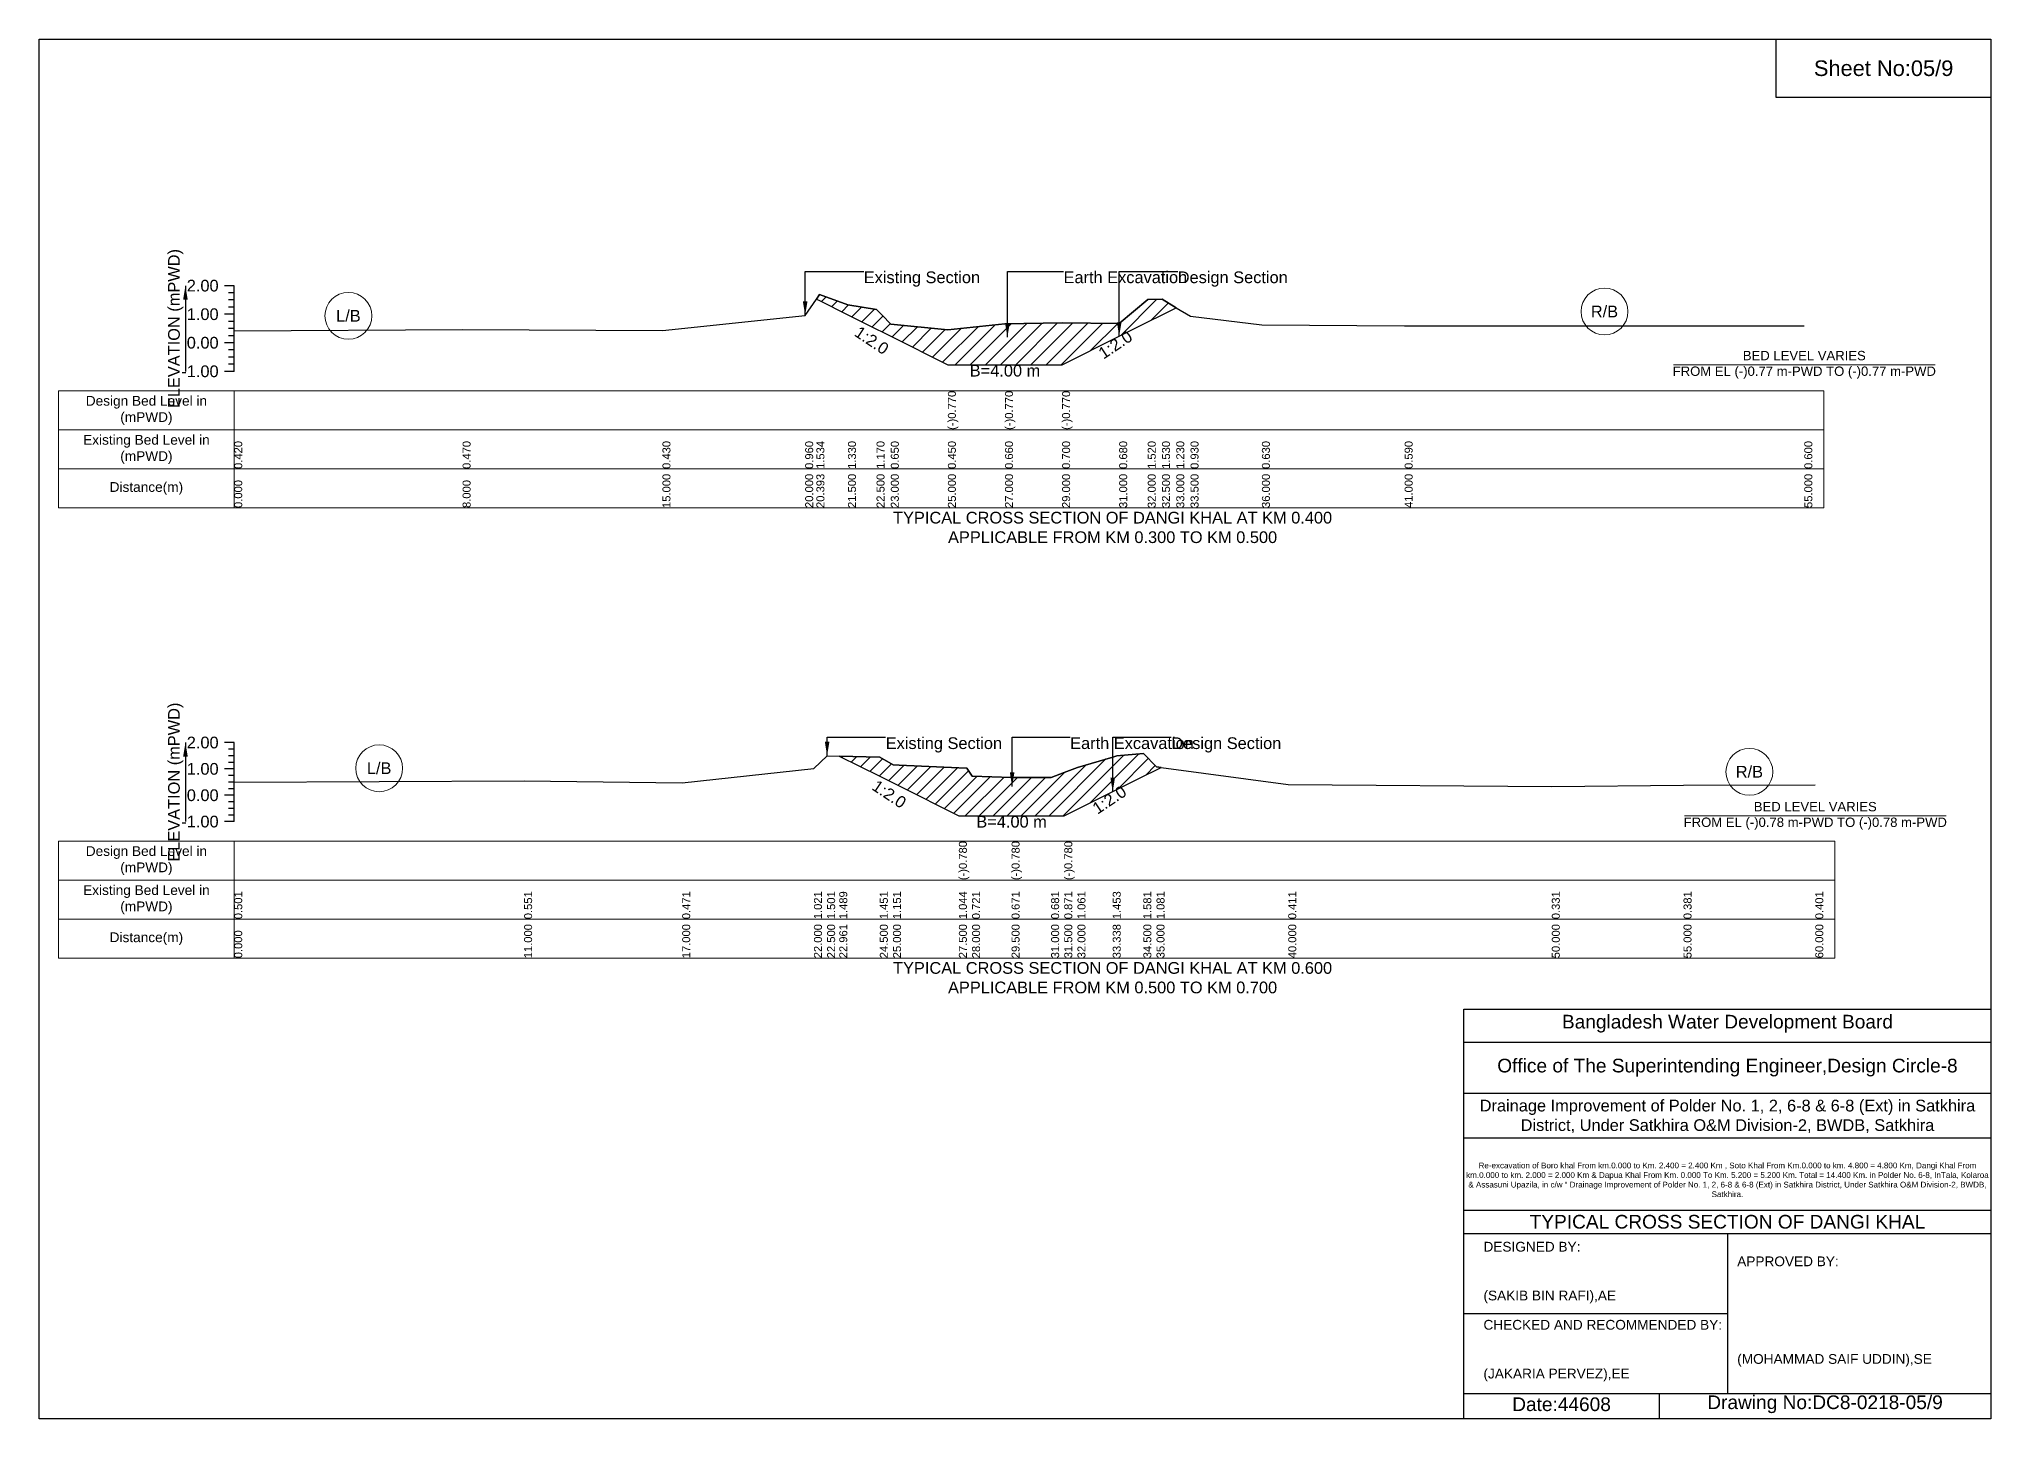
# Model space of a CAD drawing. Header units: inches. Extents: x 91000 to 218000, y -5656 to 30000.
# Drawn here: x 140000 to 148000, y 14344 to 20000 of the extents above; entities that cross this region are included whole.
import ezdxf

# ---------------------------------------------------------------- set-up
doc = ezdxf.new("R2010")
doc.units = ezdxf.units.IN
doc.header["$LTSCALE"] = 7
doc.header["$MEASUREMENT"] = 0
for name, color, linetype, lineweight in [('Cross section Data Border', 7, 'Continuous', 9), ('Cross Section Labels', 7, 'Continuous', 9), ('Existing_Bed_Level for Xsection', 7, 'Continuous', 25)]:
    doc.layers.add(name, color=color, linetype=linetype, lineweight=lineweight)
doc.styles.get("Standard").update_dxf_attribs({"font": 'arial.ttf'})
doc.dimstyles.get("Standard").update_dxf_attribs({"dimtxt": 0.18, "dimasz": 0.18, "dimexe": 0.18, "dimexo": 0.0625, "dimgap": 0.09, "dimtad": 0, "dimtih": 1, "dimtoh": 1, "dimdec": 4, "dimzin": 0, "dimdsep": 46, "dimtxsty": 'Standard', "dimcen": 0.09, "dimadec": 0, "dimazin": 0, "dimtfac": 1, "dimtdec": 4, "dimtofl": 0, "dimtmove": 0, "dimatfit": 3, "dimfxl": 1, "dimtolj": 1, "dimtzin": 0, "dimarcsym": 0})

msp = doc.modelspace()

# ---------------------------------------------------------------- hatches: boundary and pattern name
at = {"layer": 'Existing_Bed_Level for Xsection'}
h = msp.add_hatch(dxfattribs=at)
h.set_pattern_fill('ANSI31', color=256, scale=351, style=0)
h.paths.add_polyline_path([(143186, 18934.3), (143198.5, 18928), (143315.5, 18869.5), (143432.5, 18811), (143455.5, 18799.5), (143491, 18781.8), (143725, 18664.8), (143959, 18664.8), (144193, 18664.8), (144427, 18781.8), (144544, 18840.3), (144602.5, 18869.5), (144661, 18898.8), (144602.5, 18933.9), (144544, 18932.7), (144427, 18834.4), (144193, 18836.8), (143959, 18832.1), (143725, 18807.5), (143491, 18830.9), (143455.5, 18867.8), (143432.5, 18891.8), (143315.5, 18910.5), (143198.5, 18952.6)])
h = msp.add_hatch(dxfattribs=at)
h.set_pattern_fill('ANSI31', color=256, scale=324, style=0)
h.paths.add_polyline_path([(143279.8, 17061.1), (143446, 16978), (143500, 16951), (143524.9, 16938.6), (143770, 16816), (143802.4, 16816), (143824, 16816), (143986, 16816), (144148, 16816), (144202, 16816), (144256, 16843), (144400.5, 16915.2), (144418, 16924), (144526, 16978), (144580, 17005), (144598.9, 17014.5), (144580, 17017), (144526, 17071), (144418, 17062.4), (144400.5, 17057.2), (144256, 17014.8), (144202, 16994.3), (144148, 16973.8), (143986, 16972.7), (143824, 16978.1), (143802.4, 17011.6), (143770, 17013), (143524.9, 17023.5), (143500, 17024.6), (143446, 17057)])

# ---------------------------------------------------------------- linework, layer by layer
for points in [[(140000, 20000), (148000, 20000), (148000, 14344), (140000, 14344)], [(147120, 20000), (148000, 20000), (148000, 19760), (147120, 19760)]]:
    msp.add_lwpolyline(points, close=True)
for points in [[(145840, 14344), (145840, 16024), (148000, 16024)], [(145840, 15888), (148000, 15888)], [(145840, 15680), (148000, 15680)], [(145840, 15496), (148000, 15496)], [(145840, 15200), (148000, 15200)], [(145840, 15104), (148000, 15104)], [(146920, 15104), (146920, 14448)], [(145840, 14776), (146920, 14776)], [(145840, 14448), (148000, 14448)], [(146640, 14448), (146640, 14344)]]:
    msp.add_lwpolyline(points)
at = {"layer": 'Cross section Data Border'}
for points in [[(140080, 18557.9), (147315, 18557.9), (147315, 18077.9), (140080, 18077.9)], [(140080, 16712.3), (147360, 16712.3), (147360, 16232.3), (140080, 16232.3)]]:
    msp.add_lwpolyline(points, close=True, dxfattribs=at)
for points in [[(140800, 18557.9), (140800, 18077.9)], [(140080, 18397.9), (147315, 18397.9)], [(140080, 18237.9), (147315, 18237.9)], [(140800, 16712.3), (140800, 16232.3)], [(140080, 16552.3), (147360, 16552.3)], [(140080, 16392.3), (147360, 16392.3)]]:
    msp.add_lwpolyline(points, dxfattribs=at)
at = {"layer": 'Cross Section Labels'}
for points in [[(146699.2, 18664.8), (147770.8, 18664.8)], [(146744.2, 16816), (147815.8, 16816)]]:
    msp.add_lwpolyline(points, dxfattribs=at)
for centre in [(141268, 18865.4), (146416, 18883), (141394, 17011.1), (147010, 16996.5)]:
    msp.add_circle(centre, 96, dxfattribs=at)
at = {"layer": 'Existing_Bed_Level for Xsection'}
for points in [[(140800, 18988.9), (140760, 18988.9)], [(140800, 18637.9), (140800, 18754.9), (140800, 18871.9), (140800, 18988.9)], [(140800, 18959.6), (140776, 18959.6)], [(140800, 18930.4), (140776, 18930.4)], [(140800, 18901.1), (140776, 18901.1)], [(140800, 18804), (141736, 18809.8), (142555, 18805.2), (143140, 18867.2), (143186, 18934.3), (143198.5, 18952.6), (143315.5, 18910.5), (143432.5, 18891.8), (143455.5, 18867.8), (143491, 18830.9), (143725, 18807.5), (143725, 18807.5), (143959, 18832.1), (143959, 18832.1), (144193, 18836.8), (144193, 18836.8), (144427, 18834.4), (144544, 18932.7), (144602.5, 18933.9), (144661, 18898.8), (144719.5, 18863.7), (145012, 18828.6), (145597, 18823.9), (147235, 18825.1)], [(140800, 18871.9), (140760, 18871.9)], [(140800, 18842.6), (140776, 18842.6)], [(140800, 18813.4), (140776, 18813.4)], [(140800, 18754.9), (140760, 18754.9)], [(140800, 18784.1), (140776, 18784.1)], [(140800, 18725.6), (140776, 18725.6)], [(140800, 18696.4), (140776, 18696.4)], [(140800, 18667.1), (140776, 18667.1)], [(140800, 18637.9), (140760, 18637.9)], [(140800, 17116.3), (140760, 17116.3)], [(140800, 17089.3), (140776, 17089.3)], [(140800, 17062.3), (140776, 17062.3)], [(140800, 16792.3), (140800, 16900.3), (140800, 17008.3), (140800, 17116.3)], [(140800, 16954.4), (141988, 16959.8), (142636, 16951.1), (143176, 17010.5), (143230, 17062.4), (143279.8, 17061.1), (143446, 17057), (143500, 17024.6), (143524.9, 17023.5), (143770, 17013), (143770, 17013), (143802.4, 17011.6), (143824, 16978.1), (143986, 16972.7), (143986, 16972.7), (144148, 16973.8), (144202, 16994.3), (144202, 16994.3), (144256, 17014.8), (144400.5, 17057.2), (144418, 17062.4), (144526, 17071), (144580, 17017), (144598.9, 17014.5), (145120, 16944.6), (146200, 16936), (146740, 16941.4), (147280, 16943.6)], [(140800, 17008.3), (140760, 17008.3)], [(140800, 17035.3), (140776, 17035.3)], [(140800, 16981.3), (140776, 16981.3)], [(140800, 16900.3), (140760, 16900.3)], [(140800, 16954.3), (140776, 16954.3)], [(140800, 16927.3), (140776, 16927.3)], [(140800, 16873.3), (140776, 16873.3)], [(140800, 16846.3), (140776, 16846.3)], [(140800, 16819.3), (140776, 16819.3)], [(140800, 16792.3), (140760, 16792.3)]]:
    msp.add_lwpolyline(points, dxfattribs=at)
for points in [[(143186, 18934.3), (143198.5, 18928), (143315.5, 18869.5), (143432.5, 18811), (143455.5, 18799.5), (143491, 18781.8), (143725, 18664.8), (143725, 18664.8), (143959, 18664.8), (143959, 18664.8), (144193, 18664.8), (144193, 18664.8), (144427, 18781.8), (144544, 18840.3), (144602.5, 18869.5), (144661, 18898.8), (144661, 18898.8), (144661, 18898.8), (144602.5, 18933.9), (144544, 18932.7), (144427, 18834.4), (144193, 18836.8), (144193, 18836.8), (143959, 18832.1), (143959, 18832.1), (143725, 18807.5), (143725, 18807.5), (143491, 18830.9), (143455.5, 18867.8), (143432.5, 18891.8), (143315.5, 18910.5), (143198.5, 18952.6)], [(143279.8, 17061.1), (143446, 16978), (143500, 16951), (143524.9, 16938.6), (143770, 16816), (143770, 16816), (143802.4, 16816), (143824, 16816), (143986, 16816), (143986, 16816), (144148, 16816), (144202, 16816), (144202, 16816), (144256, 16843), (144400.5, 16915.2), (144418, 16924), (144526, 16978), (144580, 17005), (144598.9, 17014.5), (144598.9, 17014.5), (144598.9, 17014.5), (144580, 17017), (144526, 17071), (144418, 17062.4), (144400.5, 17057.2), (144256, 17014.8), (144202, 16994.3), (144202, 16994.3), (144148, 16973.8), (143986, 16972.7), (143986, 16972.7), (143824, 16978.1), (143802.4, 17011.6), (143770, 17013), (143770, 17013), (143524.9, 17023.5), (143500, 17024.6), (143446, 17057)]]:
    msp.add_lwpolyline(points, close=True, dxfattribs=at)

# ---------------------------------------------------------------- texts
at = {"attachment_point": 5}
for s, insert, char_height in [('Sheet No:05/9', (147560, 19880), 64), ('Bangladesh Water Development Board', (146920, 15964), 56), ('Office of The Superintending Engineer,Design Circle-8', (146920, 15784), 56)]:
    msp.add_mtext(s, dxfattribs=dict(at, insert=insert, char_height=char_height))
for s, insert, char_height, width, attachment_point in [('Drainage Improvement of Polder No. 1, 2, 6-8 & 6-8 (Ext) in Satkhira District, Under Satkhira O&M Division-2, BWDB, Satkhira', (146920, 15584), 48, 2240, 5), ('Re-excavation of Boro khal From km.0.000 to Km. 2.400 = 2.400 Km , Soto Khal From Km.0.000 to km. 4.800 = 4.800 Km, Dangi Khal From km.0.000 to km. 2.000 = 2.000 Km & Dapua Khal From Km. 0.000 To Km. 5.200 = 5.200 Km. Total = 14.400 Km. in Polder No. 6-8, InTala, Kolaroa & Assasuni Upazila, in c/w “ Drainage Improvement of Polder No. 1, 2, 6-8 & 6-8 (Ext) in Satkhira District, Under Satkhira O&M Division-2, BWDB, Satkhira.', (146920, 15324), 23.565, 2160, 5), ('TYPICAL CROSS SECTION OF DANGI KHAL', (146920, 15152), 56, 2240, 5), ('DESIGNED BY:^J^J^J(SAKIB BIN RAFI),AE', (145920, 14944), 40, 1120, 4), ('APPROVED BY:^J^J^J^J^J^J(MOHAMMAD SAIF UDDIN),SE', (146960, 14784), 40, 1120, 4), ('CHECKED AND RECOMMENDED BY:^J^J^J(JAKARIA PERVEZ),EE', (145920, 14624), 40, 1120, 4), ('Date:44608', (146240, 14404), 56, 1120, 5), ('Drawing No:DC8-0218-05/9', (147320, 14404), 56, 1760, 5)]:
    msp.add_mtext(s, dxfattribs=dict(insert=insert, char_height=char_height, width=width, attachment_point=attachment_point))
at = {"layer": 'Cross section Data Border', "char_height": 40, "width": 640, "attachment_point": 5}
for s, insert in [('Design Bed Level in (mPWD)', (140440, 18477.9)), ('Existing Bed Level in (mPWD)', (140440, 18317.9)), ('Distance(m)', (140440, 18157.9)), ('Design Bed Level in (mPWD)', (140440, 16632.3)), ('Existing Bed Level in (mPWD)', (140440, 16472.3)), ('Distance(m)', (140440, 16312.3))]:
    msp.add_mtext(s, dxfattribs=dict(at, insert=insert))
at = {"layer": 'Cross Section Labels'}
for s, insert, char_height, attachment_point in [('Existing Section', (143380, 19047.4), 48, 1), ('Earth Excavation', (144199, 19047.4), 48, 1), ('Design Section', (144667, 19047.4), 48, 1), ('L/B', (141268, 18865.4), 48, 5), ('R/B', (146416, 18883), 48, 5), ('BED LEVEL VARIES ^JFROM EL (-)0.77 m-PWD TO (-)0.77 m-PWD', (147235, 18664.8), 38.4, 5), ('B=4.00 m', (143959, 18664.8), 48, 2), ('TYPICAL CROSS SECTION OF DANGI KHAL AT KM 0.400^JAPPLICABLE FROM KM 0.300 TO KM 0.500', (144400, 17997.9), 48, 5), ('Existing Section', (143470, 17137.9), 48, 1), ('Earth Excavation', (144226, 17137.9), 48, 1), ('Design Section', (144640.5, 17137.9), 48, 1), ('L/B', (141394, 17011.1), 48, 5), ('R/B', (147010, 16996.5), 48, 5), ('B=4.00 m', (143986, 16816), 48, 2), ('BED LEVEL VARIES ^JFROM EL (-)0.78 m-PWD TO (-)0.78 m-PWD', (147280, 16816), 38.4, 5), ('TYPICAL CROSS SECTION OF DANGI KHAL AT KM 0.600^JAPPLICABLE FROM KM 0.500 TO KM 0.700', (144400, 16152.3), 48, 5)]:
    msp.add_mtext(s, dxfattribs=dict(at, insert=insert, char_height=char_height, attachment_point=attachment_point))
at = {"layer": 'Cross Section Labels', "char_height": 48, "attachment_point": 2}
for insert, rotation in [((143426.2, 18784.9), 326.30993), ((144397.8, 18767.1), 33.69007), ((143497.9, 16925.1), 326.30993), ((144373.5, 16901.7), 33.69007)]:
    msp.add_mtext('1:2.0', dxfattribs=dict(at, insert=insert, rotation=rotation))
at = {"layer": 'Existing_Bed_Level for Xsection', "rotation": 90}
for s, insert, char_height, attachment_point in [('ELEVATION (mPWD)', (140560, 18813.4), 48, 5), ('(-)0.770', (143725, 18397.9), 32.8, 1), ('(-)0.770', (143959, 18397.9), 32.8, 1), ('(-)0.770', (144193, 18397.9), 32.8, 1), ('0.420', (140800, 18237.9), 32.8, 1), ('0.470', (141736, 18237.9), 32.8, 1), ('0.430', (142555, 18237.9), 32.8, 1), ('0.960', (143140, 18237.9), 32.8, 1), ('1.534', (143186, 18237.9), 32.8, 1), ('1.330', (143315.5, 18237.9), 32.8, 1), ('1.170', (143432.5, 18237.9), 32.8, 1), ('0.650', (143491, 18237.9), 32.8, 1), ('0.450', (143725, 18237.9), 32.8, 1), ('0.660', (143959, 18237.9), 32.8, 1), ('0.700', (144193, 18237.9), 32.8, 1), ('0.680', (144427, 18237.9), 32.8, 1), ('1.520', (144544, 18237.9), 32.8, 1), ('1.530', (144602.5, 18237.9), 32.8, 1), ('1.230', (144661, 18237.9), 32.8, 1), ('0.930', (144719.5, 18237.9), 32.8, 1), ('0.630', (145012, 18237.9), 32.8, 1), ('0.590', (145597, 18237.9), 32.8, 1), ('0.600', (147235, 18237.9), 32.8, 1), ('0.000', (140800, 18077.9), 32.8, 1), ('8.000', (141736, 18077.9), 32.8, 1), ('15.000', (142555, 18077.9), 32.8, 1), ('20.000', (143140, 18077.9), 32.8, 1), ('20.393', (143186, 18077.9), 32.8, 1), ('21.500', (143315.5, 18077.9), 32.8, 1), ('22.500', (143432.5, 18077.9), 32.8, 1), ('23.000', (143491, 18077.9), 32.8, 1), ('25.000', (143725, 18077.9), 32.8, 1), ('27.000', (143959, 18077.9), 32.8, 1), ('29.000', (144193, 18077.9), 32.8, 1), ('31.000', (144427, 18077.9), 32.8, 1), ('32.000', (144544, 18077.9), 32.8, 1), ('32.500', (144602.5, 18077.9), 32.8, 1), ('33.000', (144661, 18077.9), 32.8, 1), ('33.500', (144719.5, 18077.9), 32.8, 1), ('36.000', (145012, 18077.9), 32.8, 1), ('41.000', (145597, 18077.9), 32.8, 1), ('55.000', (147235, 18077.9), 32.8, 1), ('ELEVATION (mPWD)', (140560, 16954.3), 48, 5), ('(-)0.780', (143770, 16552.3), 32.8, 1), ('(-)0.780', (143986, 16552.3), 32.8, 1), ('(-)0.780', (144202, 16552.3), 32.8, 1), ('0.501', (140800, 16392.3), 32.8, 1), ('0.551', (141988, 16392.3), 32.8, 1), ('0.471', (142636, 16392.3), 32.8, 1), ('1.021', (143176, 16392.3), 32.8, 1), ('1.501', (143230, 16392.3), 32.8, 1), ('1.489', (143279.8, 16392.3), 32.8, 1), ('1.451', (143446, 16392.3), 32.8, 1), ('1.151', (143500, 16392.3), 32.8, 1), ('1.044', (143770, 16392.3), 32.8, 1), ('0.721', (143824, 16392.3), 32.8, 1), ('0.671', (143986, 16392.3), 32.8, 1), ('0.681', (144148, 16392.3), 32.8, 1), ('0.871', (144202, 16392.3), 32.8, 1), ('1.061', (144256, 16392.3), 32.8, 1), ('1.453', (144400.5, 16392.3), 32.8, 1), ('1.581', (144526, 16392.3), 32.8, 1), ('1.081', (144580, 16392.3), 32.8, 1), ('0.411', (145120, 16392.3), 32.8, 1), ('0.331', (146200, 16392.3), 32.8, 1), ('0.381', (146740, 16392.3), 32.8, 1), ('0.401', (147280, 16392.3), 32.8, 1), ('0.000', (140800, 16232.3), 32.8, 1), ('11.000', (141988, 16232.3), 32.8, 1), ('17.000', (142636, 16232.3), 32.8, 1), ('22.000', (143176, 16232.3), 32.8, 1), ('22.500', (143230, 16232.3), 32.8, 1), ('22.961', (143279.8, 16232.3), 32.8, 1), ('24.500', (143446, 16232.3), 32.8, 1), ('25.000', (143500, 16232.3), 32.8, 1), ('27.500', (143770, 16232.3), 32.8, 1), ('28.000', (143824, 16232.3), 32.8, 1), ('29.500', (143986, 16232.3), 32.8, 1), ('31.000', (144148, 16232.3), 32.8, 1), ('31.500', (144202, 16232.3), 32.8, 1), ('32.000', (144256, 16232.3), 32.8, 1), ('33.338', (144400.5, 16232.3), 32.8, 1), ('34.500', (144526, 16232.3), 32.8, 1), ('35.000', (144580, 16232.3), 32.8, 1), ('40.000', (145120, 16232.3), 32.8, 1), ('50.000', (146200, 16232.3), 32.8, 1), ('55.000', (146740, 16232.3), 32.8, 1), ('60.000', (147280, 16232.3), 32.8, 1)]:
    msp.add_mtext(s, dxfattribs=dict(at, insert=insert, char_height=char_height, attachment_point=attachment_point))
at = {"layer": 'Existing_Bed_Level for Xsection', "char_height": 48, "attachment_point": 6}
for s, insert in [('2.00', (140736, 18988.9)), ('1.00', (140736, 18871.9)), ('0.00', (140736, 18754.9)), ('-1.00', (140736, 18637.9)), ('2.00', (140736, 17116.3)), ('1.00', (140736, 17008.3)), ('0.00', (140736, 16900.3)), ('-1.00', (140736, 16792.3))]:
    msp.add_mtext(s, dxfattribs=dict(at, insert=insert))

# ---------------------------------------------------------------- leaders
at = {"layer": 'Cross Section Labels', "annotation_type": 0, "has_hookline": 1, "hookline_direction": 0}
for points, text_width in [([(143140, 18867.2), (143140, 19047.4), (143379.9, 19047.4)], 467.2), ([(143968.9, 18777.8), (143968.9, 19047.4), (144198.9, 19047.4)], 497), ([(144427, 18781.8), (144427, 19047.4), (144666.9, 19047.4)], 441.2), ([(143230, 17062.4), (143230, 17137.9), (143469.9, 17137.9)], 467.2), ([(143988.2, 16936.8), (143988.2, 17137.9), (144225.9, 17137.9)], 497), ([(144400.5, 16915.2), (144400.5, 17137.9), (144640.4, 17137.9)], 441.2)]:
    msp.add_leader(points, dimstyle='Standard', override={"dimasz": 57.6}, dxfattribs=dict(at, text_width=text_width))
at = {"layer": 'Existing_Bed_Level for Xsection'}
for points in [[(140600, 18988.9), (140600, 18637.9)], [(140600, 17116.3), (140600, 16792.3)]]:
    msp.add_leader(points, dimstyle='Standard', override={"dimasz": 57.6}, dxfattribs=at)

doc.saveas('drawing.dxf')
